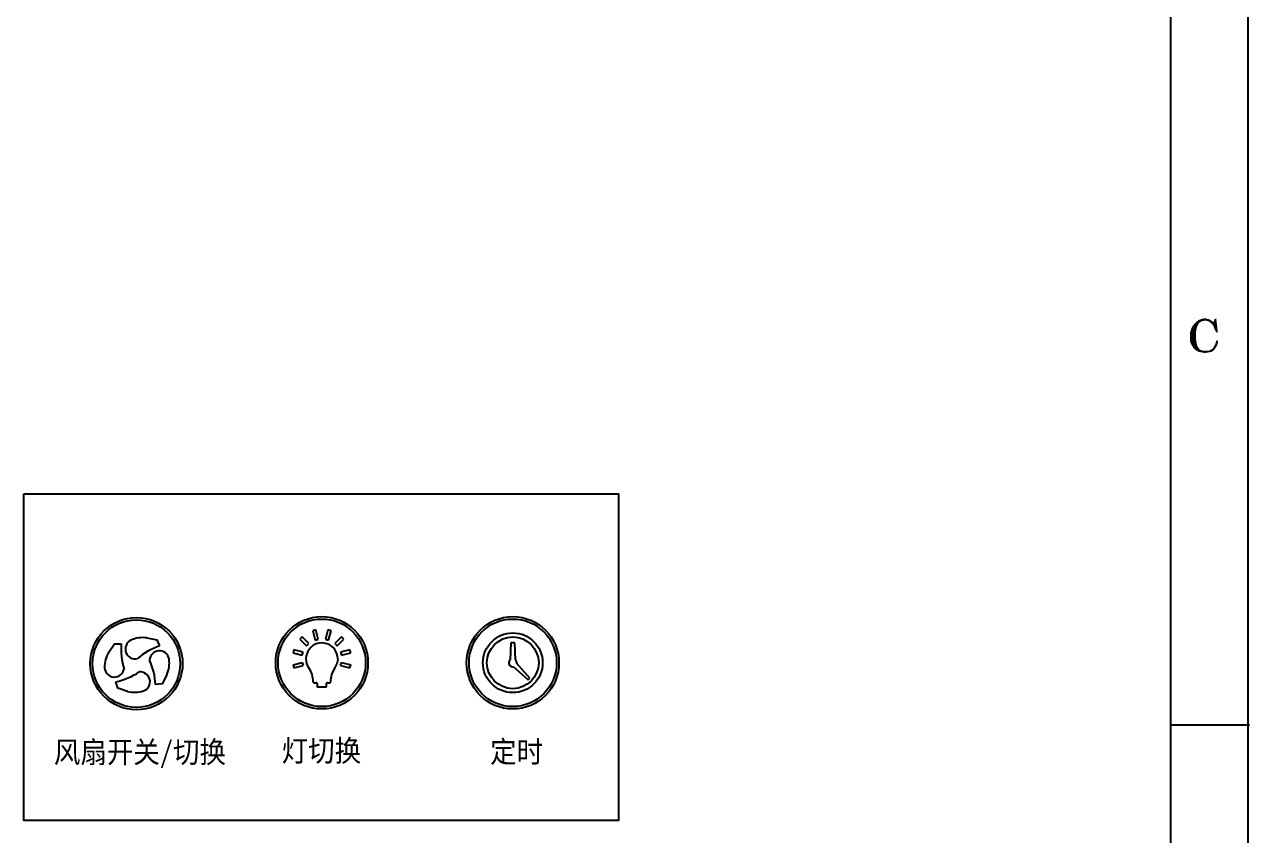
# Model space of a CAD drawing. Header units: millimetres. Extents: x 2313 to 2589, y 1099 to 1295.
# Drawn here: x 2511.9 to 2588.8, y 1142.8 to 1193.7 of the extents above; entities that cross this region are included whole.
import ezdxf

# ---------------------------------------------------------------- set-up
doc = ezdxf.new("R2010")
doc.units = ezdxf.units.MM
doc.layers.add('02___PRT_ALL_AXES', color=7, linetype='Continuous')
doc.styles.add('罗马', font='romanc.shx', dxfattribs={"width": 0.9, "height": 2.5})

msp = doc.modelspace()

# ---------------------------------------------------------------- linework, layer by layer
for p, q in [((2588.762, 1100.144), (2588.762, 1295.371)), ((2583.871, 1290.409), (2583.871, 1105.144)), ((2583.871, 1149.704), (2588.841, 1149.704))]:
    msp.add_line(p, q)
at = {"color": 7, "linetype": 'Continuous'}
for p, q in [((2530.168, 1155.669), (2529.975, 1155.617)), ((2529.975, 1155.617), (2530.13, 1155.037)), ((2530.323, 1155.089), (2530.168, 1155.669)), ((2530.933, 1155.669), (2530.777, 1155.089)), ((2531.126, 1155.617), (2530.933, 1155.669)), ((2530.971, 1155.037), (2531.126, 1155.617)), ((2529.313, 1155.235), (2529.172, 1155.093)), ((2529.172, 1155.093), (2529.596, 1154.669)), ((2529.737, 1154.81), (2529.313, 1155.235)), ((2529.596, 1154.669), (2529.737, 1154.81)), ((2530.13, 1155.037), (2530.323, 1155.089)), ((2530.777, 1155.089), (2530.971, 1155.037)), ((2531.788, 1155.235), (2531.364, 1154.81)), ((2531.364, 1154.81), (2531.505, 1154.669)), ((2531.505, 1154.669), (2531.929, 1155.093)), ((2531.929, 1155.093), (2531.788, 1155.235)), ((2542.425, 1154.856), (2542.374, 1153.783)), ((2542.675, 1154.856), (2542.425, 1154.856)), ((2542.727, 1153.783), (2542.675, 1154.856)), ((2528.789, 1154.431), (2528.738, 1154.238)), ((2528.738, 1154.238), (2529.317, 1154.083)), ((2529.369, 1154.276), (2528.789, 1154.431)), ((2529.317, 1154.083), (2529.369, 1154.276)), ((2532.311, 1154.431), (2531.732, 1154.276)), ((2531.732, 1154.276), (2531.784, 1154.083)), ((2531.784, 1154.083), (2532.363, 1154.238)), ((2532.363, 1154.238), (2532.311, 1154.431)), ((2528.738, 1153.474), (2529.317, 1153.629)), ((2528.738, 1153.474), (2528.789, 1153.28)), ((2528.789, 1153.28), (2529.369, 1153.436)), ((2529.317, 1153.629), (2529.369, 1153.436)), ((2531.55, 1153.864), (2531.519, 1153.606)), ((2531.732, 1153.436), (2531.784, 1153.629)), ((2531.732, 1153.436), (2532.311, 1153.28)), ((2531.784, 1153.629), (2532.363, 1153.474)), ((2532.311, 1153.28), (2532.363, 1153.474)), ((2542.586, 1153.358), (2543.523, 1152.527)), ((2543.629, 1152.634), (2542.798, 1153.57)), ((2530.052, 1152.356), (2530.2, 1152.356)), ((2530.9, 1152.356), (2531.049, 1152.356)), ((2543.523, 1152.527), (2543.629, 1152.634)), ((2530.25, 1152.306), (2530.25, 1152.156)), ((2530.3, 1152.106), (2530.8, 1152.106)), ((2530.85, 1152.156), (2530.85, 1152.306))]:
    msp.add_line(p, q, dxfattribs=at)
msp.add_lwpolyline([(2511.816, 1164.211), (2549.194, 1164.211), (2549.194, 1143.693), (2511.816, 1143.693)], close=True)
for points in [[(2517.163, 1154.277), (2517.528, 1154.8), (2517.948, 1154.8)], [(2519.548, 1155.171), (2520.173, 1155.046), (2520.341, 1154.662)], [(2518.329, 1151.813), (2517.724, 1152.014), (2517.605, 1152.416)], [(2520.807, 1152.85), (2520.511, 1152.285), (2520.095, 1152.233)]]:
    msp.add_lwpolyline(points)
for radius in [1.875, 1.625]:
    msp.add_circle((2542.55, 1153.606), radius, dxfattribs=at)
for centre, radius, start, end in [((2522.149, 1154.466), 4.215, 175.46208, 197.09623), ((2518.82, 1154.472), 0.617, 116.88588, 284.0336), ((2519.298, 1153.374), 1.814, 82.10372, 114.68585), ((2521.719, 1150.679), 4.215, 109.08107, 130.71522), ((2518.71, 1153.329), 1.814, 148.48473, 181.06686), ((2520.342, 1153.746), 0.617, 10.4841, 177.63182), ((2517.512, 1153.33), 0.617, 183.26689, 350.41461), ((2515.885, 1152.036), 4.215, 2.67928, 24.31344), ((2519.153, 1153.596), 1.814, 335.70194, 8.28407), ((2516.73, 1156.539), 4.215, 281.9871, 303.62126), ((2519.138, 1152.417), 0.617, 289.79192, 96.93964), ((2518.799, 1153.566), 1.814, 255.00976, 287.59189)]:
    msp.add_arc(centre, radius, start, end)
for centre, radius, start, end in [((2530.55, 1153.856), 1, 0.44706, 214.97502), ((2528.502, 1152.423), 1.5, 359.37336, 34.97502), ((2532.599, 1152.423), 1.5, 145.02498, 180.62664), ((2530.55, 1153.856), 1, 325.02498, 345.52249), ((2542.55, 1153.606), 0.25, 135, 278.1301), ((2542.55, 1153.606), 0.25, 351.8699, 45), ((2530.052, 1152.406), 0.05, 179.37336, 270), ((2530.2, 1152.306), 0.05, 0, 90), ((2530.9, 1152.306), 0.05, 90, 180), ((2531.049, 1152.406), 0.05, 270, 0.62664), ((2530.3, 1152.156), 0.05, 180, 270), ((2530.8, 1152.156), 0.05, 270, 0)]:
    msp.add_arc(centre, radius, start, end, dxfattribs=at)
for points in [[(2585.551, 1174.723), (2585.516, 1174.582), (2585.163, 1174.547)], [(2585.551, 1174.723), (2585.163, 1174.547), (2585.234, 1174.723)], [(2585.621, 1174.864), (2585.234, 1174.723), (2585.375, 1174.899)], [(2585.234, 1174.723), (2585.621, 1174.864), (2585.551, 1174.723)], [(2585.797, 1175.04), (2585.692, 1174.97), (2585.375, 1174.899)], [(2585.797, 1175.04), (2585.375, 1174.899), (2585.516, 1175.04)], [(2585.375, 1174.899), (2585.692, 1174.97), (2585.621, 1174.864)], [(2586.044, 1175.111), (2585.516, 1175.04), (2585.656, 1175.146)], [(2586.044, 1175.111), (2585.903, 1175.075), (2585.516, 1175.04)], [(2585.516, 1175.04), (2585.903, 1175.075), (2585.797, 1175.04)], [(2586.185, 1175.216), (2586.326, 1175.181), (2585.656, 1175.146)], [(2586.185, 1175.216), (2585.656, 1175.146), (2585.868, 1175.216)], [(2586.044, 1175.111), (2585.656, 1175.146), (2586.326, 1175.181)], [(2585.868, 1175.216), (2586.044, 1175.252), (2586.185, 1175.216)], [(2586.044, 1175.111), (2586.326, 1175.181), (2586.431, 1175.111)], [(2586.431, 1175.111), (2586.185, 1175.075), (2586.044, 1175.111)], [(2586.291, 1175.04), (2586.185, 1175.075), (2586.431, 1175.111)], [(2586.291, 1175.04), (2586.431, 1175.111), (2586.572, 1175.005)], [(2586.572, 1175.005), (2586.396, 1174.97), (2586.291, 1175.04)], [(2586.502, 1174.864), (2586.396, 1174.97), (2586.572, 1175.005)], [(2586.502, 1174.864), (2586.572, 1175.005), (2586.749, 1175.252)], [(2586.572, 1174.758), (2586.502, 1174.864), (2586.749, 1175.252)], [(2586.572, 1175.005), (2586.643, 1175.181), (2586.749, 1175.252)], [(2586.608, 1174.653), (2586.572, 1174.758), (2586.749, 1175.252)], [(2586.678, 1174.512), (2586.608, 1174.653), (2586.749, 1175.252)], [(2586.749, 1174.371), (2586.678, 1174.512), (2586.749, 1175.252)], [(2586.749, 1174.371), (2586.749, 1175.252), (2586.854, 1174.371)], [(2585.48, 1174.406), (2585.093, 1174.336), (2585.163, 1174.547)], [(2585.093, 1174.336), (2585.48, 1174.406), (2585.48, 1174.195)], [(2585.48, 1174.195), (2585.093, 1174.124), (2585.093, 1174.336)], [(2585.093, 1174.124), (2585.48, 1174.195), (2585.48, 1173.948)], [(2585.48, 1173.948), (2585.093, 1173.878), (2585.093, 1174.124)], [(2585.093, 1173.878), (2585.48, 1173.948), (2585.516, 1173.737)], [(2585.163, 1174.547), (2585.516, 1174.582), (2585.48, 1174.406)], [(2585.516, 1173.737), (2585.128, 1173.701), (2585.093, 1173.878)], [(2585.128, 1173.701), (2585.516, 1173.737), (2585.551, 1173.561)], [(2585.551, 1173.561), (2585.234, 1173.525), (2585.128, 1173.701)], [(2585.234, 1173.525), (2585.551, 1173.561), (2585.621, 1173.42)], [(2585.621, 1173.42), (2585.339, 1173.349), (2585.234, 1173.525)], [(2585.339, 1173.349), (2585.621, 1173.42), (2585.692, 1173.314)], [(2585.692, 1173.314), (2585.516, 1173.208), (2585.339, 1173.349)], [(2585.692, 1173.314), (2585.797, 1173.243), (2585.516, 1173.208)], [(2585.516, 1173.208), (2585.797, 1173.243), (2585.938, 1173.208)], [(2585.938, 1173.208), (2585.656, 1173.138), (2585.516, 1173.208)], [(2586.185, 1173.208), (2586.291, 1173.208), (2585.656, 1173.138)], [(2586.079, 1173.208), (2586.185, 1173.208), (2585.656, 1173.138)], [(2585.938, 1173.208), (2586.079, 1173.208), (2585.656, 1173.138)], [(2586.467, 1173.138), (2585.656, 1173.138), (2586.291, 1173.208)], [(2586.467, 1173.138), (2585.833, 1173.103), (2585.656, 1173.138)], [(2585.833, 1173.103), (2586.467, 1173.138), (2586.255, 1173.103)], [(2586.643, 1173.279), (2586.291, 1173.208), (2586.396, 1173.279)], [(2586.291, 1173.208), (2586.643, 1173.279), (2586.467, 1173.138)], [(2586.643, 1173.279), (2586.396, 1173.279), (2586.502, 1173.314)], [(2586.502, 1173.314), (2586.572, 1173.42), (2586.749, 1173.455)], [(2586.502, 1173.314), (2586.749, 1173.455), (2586.643, 1173.279)], [(2586.819, 1173.561), (2586.572, 1173.42), (2586.678, 1173.596)], [(2586.819, 1173.561), (2586.749, 1173.455), (2586.572, 1173.42)], [(2586.678, 1173.596), (2586.713, 1173.701), (2586.854, 1173.737)], [(2586.678, 1173.596), (2586.854, 1173.737), (2586.819, 1173.561)], [(2586.854, 1173.842), (2586.854, 1173.737), (2586.713, 1173.701)], [(2586.854, 1173.842), (2586.713, 1173.701), (2586.749, 1173.842)], [(2586.255, 1173.103), (2586.044, 1173.067), (2585.833, 1173.103)]]:
    msp.add_solid(points)
at = {"layer": '02___PRT_ALL_AXES', "color": 7, "linetype": 'Continuous'}
for centre, radius in [((2518.899, 1153.554), 2.9), ((2518.899, 1153.554), 2.75), ((2530.55, 1153.606), 2.9), ((2530.55, 1153.606), 2.75), ((2542.55, 1153.606), 2.9), ((2542.55, 1153.606), 2.75)]:
    msp.add_circle(centre, radius, dxfattribs=at)

# ---------------------------------------------------------------- texts
at = {"color": 6, "char_height": 1.35552, "width": 14.74572, "attachment_point": 1, "style": '罗马'}
for s, insert in [('{\\fSimSun|b0|i0|c134|p2;风扇开关/切换}', (2513.712, 1148.677)), ('{\\fSimSun|b0|i0|c134|p2;灯切换}', (2528.026, 1148.761)), ('{\\fSimSun|b0|i0|c134|p2;定时}', (2541.128, 1148.696))]:
    msp.add_mtext(s, dxfattribs=dict(at, insert=insert))

doc.saveas('drawing.dxf')
